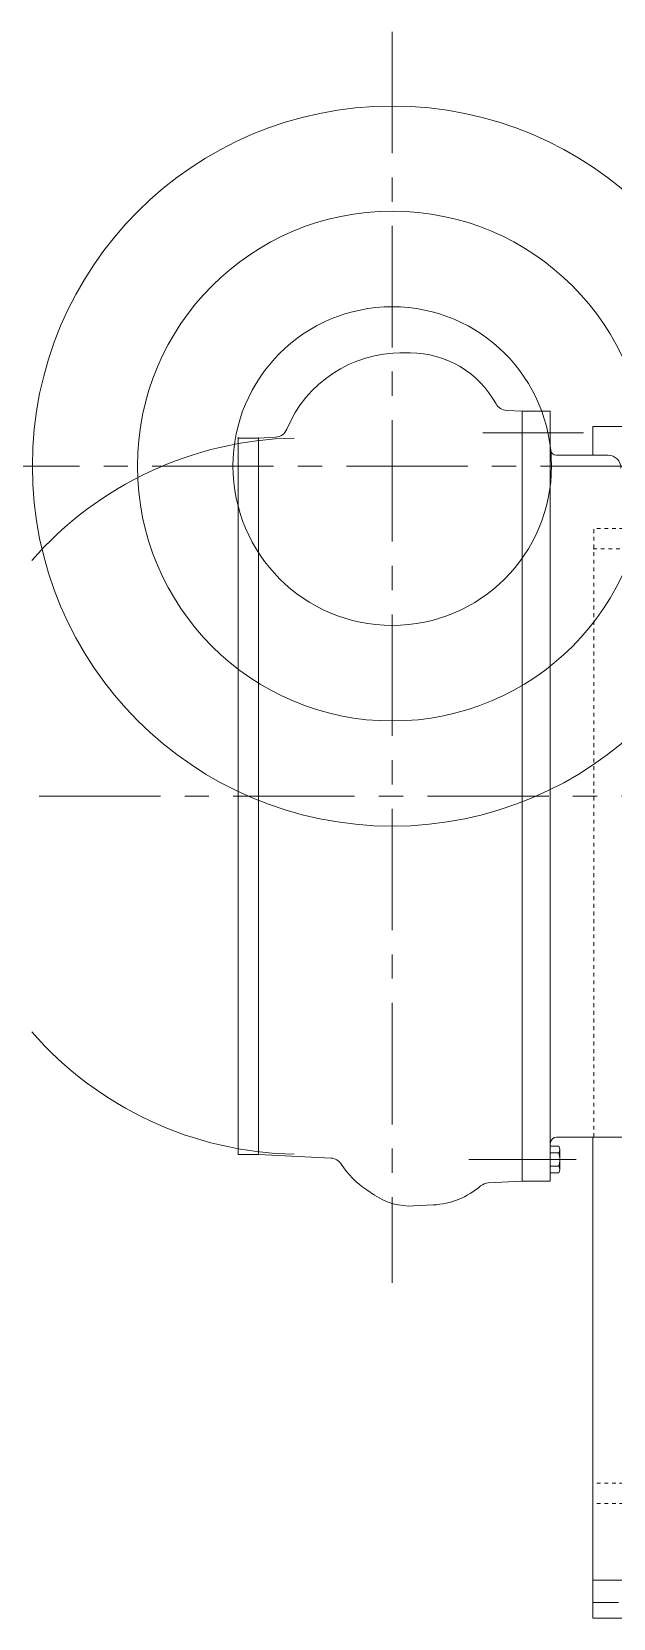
# Model space of a CAD drawing. Header units: inches. Extents: x 0 to 22015, y 0 to 16774.
# Drawn here: x 10318 to 10774, y 6629 to 7873 of the extents above; entities that cross this region are included whole.
import ezdxf

# ---------------------------------------------------------------- set-up
doc = ezdxf.new("R2010")
doc.units = ezdxf.units.IN
doc.header["$MEASUREMENT"] = 0
doc.linetypes.add('CENTER', pattern=[50.8, 31.75, -6.35, 6.35, -6.35])
doc.linetypes.add('EB_DASH', pattern=[6, 3, -3])
for name, color, linetype, lineweight in [('CAXA0', 7, 'Continuous', 5), ('CAXA1', 5, 'CENTER', 5), ('CAXA2', 6, 'EB_DASH', 5)]:
    doc.layers.add(name, color=color, linetype=linetype, lineweight=lineweight)

msp = doc.modelspace()

# ---------------------------------------------------------------- linework, layer by layer
at = {"color": 7, "lineweight": 5}
for radius in [282.5, 200, 125]:
    msp.add_circle((10600.93, 7532.6), radius, dxfattribs=at)
at = {"layer": 'CAXA0', "color": 7, "linetype": 'Continuous', "lineweight": 5}
for p, q in [((10606.77, 7621.34), (10614.94, 7621.34)), ((10702.94, 7575.59), (10690.67, 7576.24)), ((10702.94, 7575.59), (10702.94, 6971.59)), ((10702.94, 7575.59), (10724.94, 7575.59)), ((10724.94, 7575.59), (10724.94, 6971.59)), ((10758.43, 7541.09), (10758.43, 7563.6)), ((12308.43, 7563.6), (10758.43, 7563.6)), ((10479.94, 6992.59), (10479.94, 7555.3)), ((10479.94, 7554.59), (10495.94, 7554.59)), ((10479.94, 7554.59), (10479.94, 7513.09)), ((10495.94, 7554.59), (10509.43, 7555.3)), ((10495.94, 7554.95), (10495.94, 6992.59)), ((10729.94, 7541.09), (10770.44, 7541.09)), ((10479.94, 7034.1), (10479.94, 6992.59)), ((10495.94, 6992.59), (10495.94, 7022.84)), ((10724.94, 6978.2), (10724.94, 6998.99)), ((10731.67, 6998.99), (10724.94, 6998.99)), ((10729.94, 7006.09), (10788.43, 7006.09)), ((10732.44, 6980.8), (10732.44, 6996.39)), ((10758.43, 6628.6), (10758.43, 7006.09)), ((10479.94, 6992.59), (10495.94, 6992.59)), ((10495.94, 6992.59), (10552.97, 6989.6)), ((10702.94, 6994.59), (10702.94, 6982.59)), ((10724.94, 6982.59), (10724.94, 6994.59)), ((10731.67, 6993.79), (10724.94, 6993.79)), ((10731.67, 6983.4), (10724.94, 6983.4)), ((10702.94, 6971.59), (10676.31, 6970.2)), ((10702.94, 6971.59), (10724.94, 6971.59)), ((10731.67, 6978.2), (10724.94, 6978.2)), ((10580.88, 6964.64), (10587.13, 6960.47)), ((10633.18, 6952.93), (10617.52, 6952.11)), ((12308.43, 6658.6), (10758.43, 6658.6)), ((10778.43, 6641.1), (10758.43, 6641.1)), ((12308.43, 6628.6), (10758.43, 6628.6))]:
    msp.add_line(p, q, dxfattribs=at)
for centre, radius, start, end in [((10607.77, 7524.34), 97.01, 89.41282, 157.50325), ((10614.94, 7544.34), 77, 28.77488, 90), ((10691.19, 7586.22), 10, 208.7749, 266.99999), ((10508.91, 7565.29), 10, 273, 337.50325), ((10529.52, 7273.59), 281, 91.13835, 138.84767), ((10729.94, 7546.09), 5, 180, 270), ((10770.44, 7531.09), 10, 0, 90), ((10529.52, 7273.59), 281, 221.15233, 268.86165), ((10729.94, 7001.09), 5, 90, 180), ((10727.65, 6996.39), 4.79, 327.13277, 32.86723), ((10552.45, 6979.62), 10, 32.70543, 87), ((10619.77, 7022.84), 70, 212.70541, 236.24976), ((10714.44, 6988.59), 18, 343.22135, 16.77865), ((10727.65, 6980.8), 4.79, 327.13277, 32.86723), ((10614.9, 7002.04), 50, 236.24975, 273), ((10629.94, 7014.84), 62, 273, 310.6438), ((10676.83, 6960.21), 10, 92.99999, 130.64382)]:
    msp.add_arc(centre, radius, start, end, dxfattribs=at)
at = {"layer": 'CAXA1', "linetype": 'CENTER', "lineweight": 5, "ltscale": 3}
for p, q in [((10600.93, 7873.39), (10600.94, 6891.9)), ((10671.93, 7558.59), (10750.95, 7558.59)), ((10260.13, 7532.6), (10941.72, 7532.6)), ((11180.95, 7273.6), (8533.2, 7273.6)), ((10661.14, 6988.59), (10745.29, 6988.59)), ((10705.94, 6988.59), (10672.99, 6988.59)), ((10735.44, 6988.59), (10686.94, 6988.59))]:
    msp.add_line(p, q, dxfattribs=at)
at = {"layer": 'CAXA2', "color": 7, "linetype": 'EB_DASH', "lineweight": 5}
for p, q in [((12288.43, 7483.6), (10758.43, 7483.6)), ((10759.18, 7006.09), (10759.18, 7483.6)), ((11319.63, 7467.6), (10758.43, 7467.6)), ((12288.43, 6734.6), (10758.43, 6734.6)), ((12288.43, 6718.6), (10758.43, 6718.6))]:
    msp.add_line(p, q, dxfattribs=at)

doc.saveas('drawing.dxf')
